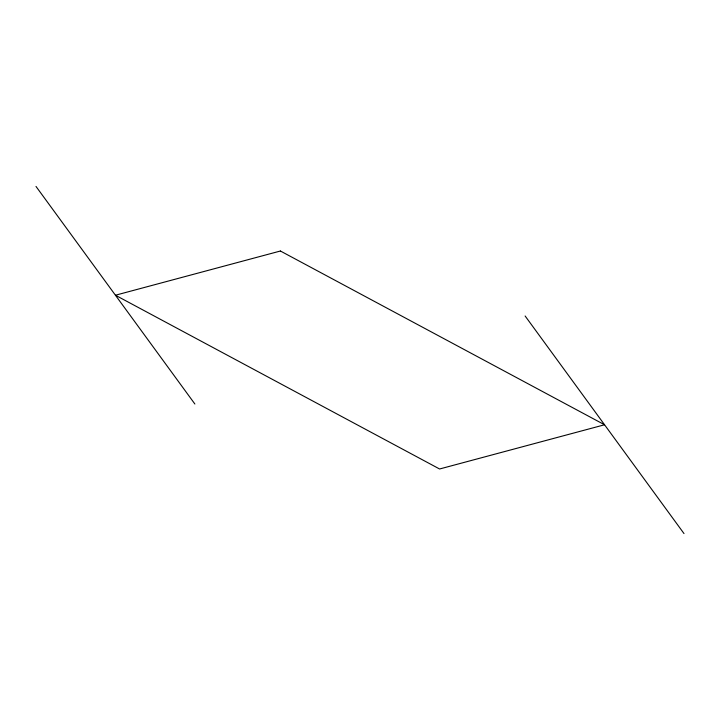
<?xml version="1.0" encoding="UTF-8"?>
<svg xmlns="http://www.w3.org/2000/svg" width="720" height="720" viewBox="0 0 720 720"><rect width="100%" height="100%" fill="white"/><g stroke="black" fill="none" stroke-linecap="round" stroke-linejoin="round"><path stroke-width="1.08" d="M525.114 315.981L684 533.565M36 186.435L194.886 404.019M280.413 251.01L115.443 295.227L439.587 468.99L604.557 424.773L280.413 251.01"/></g></svg>
